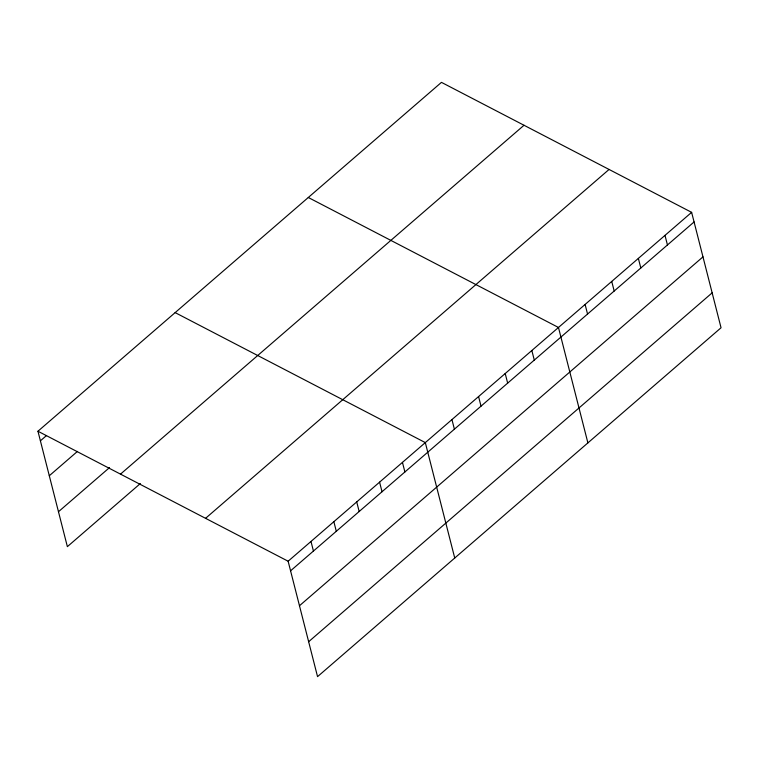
<?xml version="1.0" encoding="UTF-8"?>
<svg xmlns="http://www.w3.org/2000/svg" width="759" height="759" viewBox="0 0 759 759"><rect width="100%" height="100%" fill="white"/><g stroke="black" fill="none" stroke-linecap="round" stroke-linejoin="round"><path stroke-width="1.14" d="M37.95 431.235L441.453 82.361L691.629 212.349L721.05 327.765L317.547 676.639L288.126 561.224L37.95 431.235L67.371 546.651L140.358 483.54M40.398 440.827L46.555 435.505M49.297 475.751L77.437 451.415M58.471 511.727L109.476 467.629M120.51 474.128L524.014 125.263M205.566 518.321L609.069 169.456M288.126 561.224L691.629 212.349M290.574 570.815L694.077 221.951M299.473 605.739L702.976 256.874M308.647 641.716L712.151 292.851M308.296 197.492L558.472 327.48L587.893 442.895M175.139 312.613L425.315 442.601L454.736 558.017M664.998 235.375L667.446 244.977M638.366 258.402L640.814 268.003M611.735 281.428L614.183 291.029M585.104 304.454L587.551 314.055M531.841 350.506L534.289 360.098M505.209 373.532L507.657 383.124M478.578 396.559L481.026 406.15M451.947 419.575L454.394 429.177M402.45 462.373L404.898 471.975M379.585 482.145L382.033 491.747M356.721 501.917L359.168 511.509M333.856 521.68L336.303 531.281M310.991 541.452L313.439 551.053"/></g></svg>
